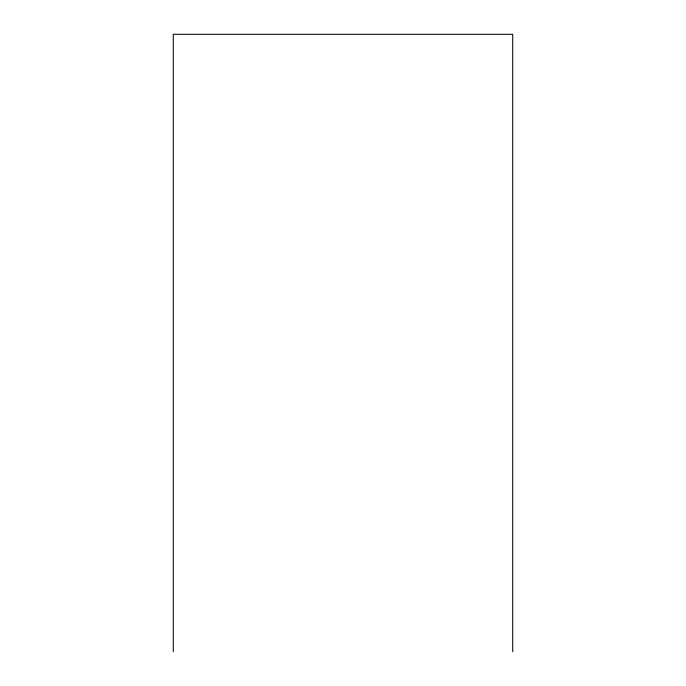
<?xml version="1.0" encoding="UTF-8"?>
<svg xmlns="http://www.w3.org/2000/svg" width="686" height="686" viewBox="0 0 686 686"><rect width="100%" height="100%" fill="white"/><g stroke="black" fill="none" stroke-linecap="round" stroke-linejoin="round"><path stroke-width="1.03" d="M512.716 651.7L512.716 34.3L173.284 34.3L173.284 651.7"/></g></svg>
